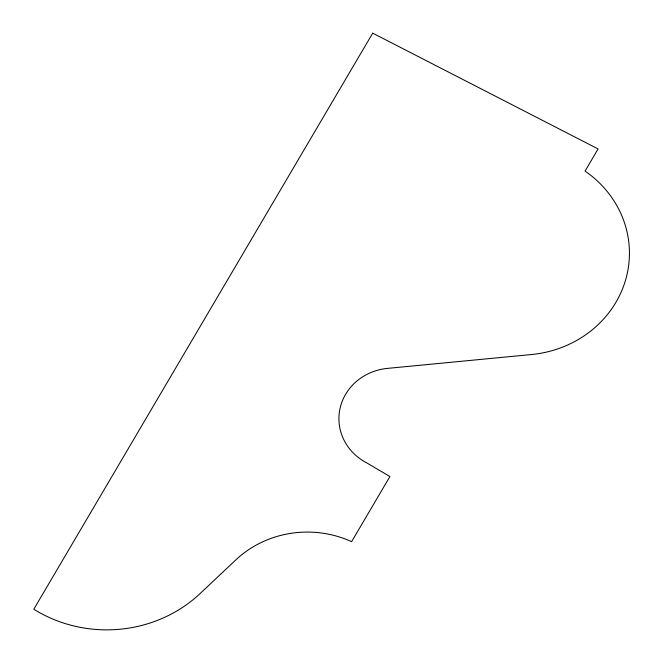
<?xml version="1.0" encoding="UTF-8"?>
<svg xmlns="http://www.w3.org/2000/svg" width="663" height="663" viewBox="0 0 663 663"><rect width="100%" height="100%" fill="white"/><g stroke="black" fill="none" stroke-linecap="round" stroke-linejoin="round"><path stroke-width="0.99" d="M372.714 33.15L33.805 609.239A131.556 122.904 0.2 0 0 200.127 593.526L235.846 559.887A100.677 94.055 0.2 0 1 351.597 541.671L389.919 476.54L366.979 463.014A54.142 50.579 0.2 0 1 339.986 408.64A54.142 50.579 0.2 0 1 387.482 368.388L531.535 354.531A109.122 101.945 0.2 0 0 625.599 279.977A109.122 101.945 0.2 0 0 585.056 171.095L598.092 148.935L372.714 33.15"/></g></svg>
